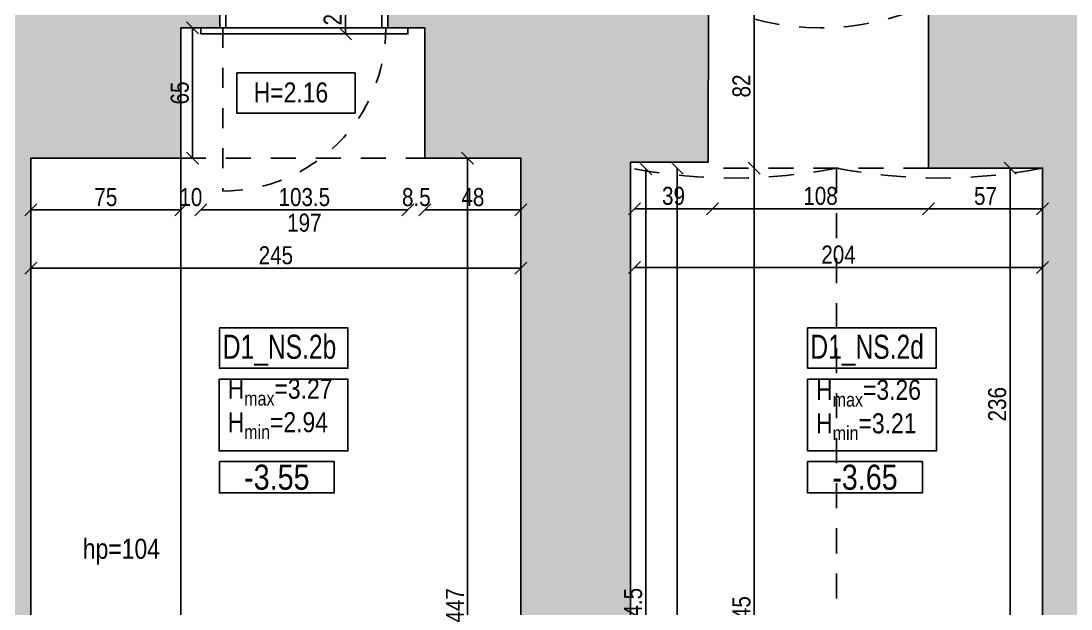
# Model space of a CAD drawing. Header units: metres. Extents: x 493 to 630, y -132 to -15.
# Drawn here: x 557.88 to 563.13, y -77.64 to -74.7 of the extents above; entities that cross this region are included whole.
import ezdxf
from ezdxf.enums import TextEntityAlignment as Align

# ---------------------------------------------------------------- set-up
doc = ezdxf.new("R2010")
doc.units = ezdxf.units.M
doc.header["$MEASUREMENT"] = 0
doc.header["$PDMODE"] = 3
doc.linetypes.add('HIDDEN', pattern=[0.375, 0.25, -0.125])
doc.linetypes.add('HIDDEN2', pattern=[0.1875, 0.125, -0.0625])
for name, color, linetype in [('a_caramida', 2, 'Continuous'), ('a_cote_100', 9, 'Continuous'), ('a_cote_50', 9, 'Continuous'), ('a_cote_nivel', 9, 'Continuous'), ('a_grinzi', 253, 'HIDDEN'), ('a_indicatii', 7, 'Continuous'), ('a_indicatii_text', 7, 'Continuous'), ('a_pereti_hasuri', 253, 'Continuous'), ('a_punctat', 40, 'HIDDEN2'), ('a_tamplarie_usi', 6, 'Continuous'), ('a_text', 7, 'Continuous'), ('a_vederi', 74, 'Continuous')]:
    doc.layers.add(name, color=color, linetype=linetype)
doc.layers.add('a_suprafete', color=7, linetype='Continuous', plot=False)
doc.styles.add('ROMANS', font='ROMANS.shx', dxfattribs={"width": 0.75})
doc.styles.get("Standard").update_dxf_attribs({"font": 'ARIALN.TTF'})
doc.styles.add('Swiss Condensed Light', font='swisscl.ttf')
doc.dimstyles.new('50 cote', dxfattribs={"dimtxt": 0.09, "dimasz": 0.06, "dimexe": 0, "dimexo": 0, "dimgap": 0.018, "dimtad": 1, "dimdec": 1, "dimlfac": 100, "dimrnd": 0.5, "dimdsep": 46, "dimtxsty": 'Standard', "dimblk": 'OBLIQUE', "dimcen": 0.00045, "dimclrd": 256, "dimclrt": 4, "dimadec": 1, "dimazin": 0, "dimtfac": 1, "dimtdec": 1, "dimtix": 1, "dimtofl": 0, "dimtmove": 0, "dimatfit": 3, "dimldrblk": 'OBLIQUE', "dimfxl": 0, "dimtolj": 1, "dimtzin": 0, "dimarcsym": 0})

# ---------------------------------------------------------------- blocks, each defined once
blk = doc.blocks.new('_Oblique')
at = {"color": 0, "linetype": 'ByBlock', "lineweight": -2}
blk.add_line((-0.5, -0.5), (0.5, 0.5), dxfattribs=at)
blk = doc.blocks.new('*D68')
at = {"layer": 'a_cote_50', "lineweight": -2, "ltscale": 0.3}
blk.add_line((561.5494, -74.6143), (561.5494, -75.4343), dxfattribs=at)
at = {"layer": 'Defpoints', "color": 0, "ltscale": 0.3}
for p in [(561.5494, -74.6143), (561.5494, -75.4343), (561.5494, -75.4343)]:
    blk.add_point(p, dxfattribs=at)
at = {"layer": 'a_cote_50', "lineweight": -2, "ltscale": 0.3, "xscale": 0.06, "yscale": 0.06, "zscale": 0.06}
for p, rotation in [((561.5494, -74.6143), 90), ((561.5494, -75.4343), 270)]:
    blk.add_blockref('_Oblique', p, dxfattribs=dict(at, rotation=rotation))
at = {"layer": 'a_cote_50', "color": 4, "ltscale": 0.3, "insert": (561.4855, -75.0243), "char_height": 0.09, "attachment_point": 5, "rotation": 90}
blk.add_mtext('\\A1;82', dxfattribs=at)
blk = doc.blocks.new('*D69')
at = {"layer": 'a_cote_50', "lineweight": -2, "ltscale": 0.3}
blk.add_line((561.5494, -75.4343), (561.5494, -79.8843), dxfattribs=at)
at = {"layer": 'Defpoints', "color": 0, "ltscale": 0.3}
for p in [(561.5494, -75.4343), (560.9305, -79.8843), (561.5494, -79.8843)]:
    blk.add_point(p, dxfattribs=at)
at = {"layer": 'a_cote_50', "lineweight": -2, "ltscale": 0.3, "xscale": 0.06, "yscale": 0.06, "zscale": 0.06}
for p, rotation in [((561.5494, -75.4343), 90), ((561.5494, -79.8843), 270)]:
    blk.add_blockref('_Oblique', p, dxfattribs=dict(at, rotation=rotation))
at = {"layer": 'a_cote_50', "color": 4, "ltscale": 0.3, "insert": (561.4857, -77.6593), "char_height": 0.09, "attachment_point": 5, "rotation": 90}
blk.add_mtext('\\A1;445', dxfattribs=at)
blk = doc.blocks.new('COTE_NIVEL_DRAFT')
at = {"layer": 'a_cote_nivel'}
blk.add_lwpolyline([(-27.5, -2.5), (27.5, -2.5), (27.5, -17.5), (-27.5, -17.5)], close=True, dxfattribs=at)
blk = doc.blocks.new('cota nivel')
at = {"layer": 'a_cote_nivel', "xscale": 1.272727272727934, "yscale": 1.272727272727934, "zscale": 1.272727272727934}
blk.add_blockref('COTE_NIVEL_DRAFT', (0, 12.73), dxfattribs=at)
at = {"layer": 'a_cote_nivel', "style": 'ROMANS', "width": 0.6}
blk.add_attdef('COTA', text='', height=15.27, dxfattribs=at).set_placement((0, 0), align=Align.MIDDLE_CENTER)
blk = doc.blocks.new('*D73')
at = {"layer": 'a_cote_50', "lineweight": -2, "ltscale": 0.3}
blk.add_line((562.4205, -75.6377), (561.3405, -75.6377), dxfattribs=at)
at = {"layer": 'Defpoints', "color": 0, "ltscale": 0.3}
for p in [(561.3405, -75.4343), (561.3405, -75.6377), (562.4205, -75.8889)]:
    blk.add_point(p, dxfattribs=at)
at = {"layer": 'a_cote_50', "lineweight": -2, "ltscale": 0.3, "xscale": 0.06, "yscale": 0.06, "zscale": 0.06, "rotation": 180}
blk.add_blockref('_Oblique', (561.3405, -75.6377), dxfattribs=at)
at = {"layer": 'a_cote_50', "lineweight": -2, "ltscale": 0.3, "xscale": 0.06, "yscale": 0.06, "zscale": 0.06}
blk.add_blockref('_Oblique', (562.4205, -75.6377), dxfattribs=at)
at = {"layer": 'a_cote_50', "color": 4, "ltscale": 0.3, "insert": (561.8805, -75.5738), "char_height": 0.09, "attachment_point": 5}
blk.add_mtext('\\A1;108', dxfattribs=at)
blk = doc.blocks.new('*D74')
at = {"layer": 'a_cote_50', "lineweight": -2, "ltscale": 0.3}
blk.add_line((561.3405, -74.4751), (560.8355, -74.4751), dxfattribs=at)
at = {"layer": 'Defpoints', "color": 0, "ltscale": 0.3}
for p in [(560.8355, -74.4751), (561.3405, -74.6143), (560.8355, -74.7263)]:
    blk.add_point(p, dxfattribs=at)
at = {"layer": 'a_cote_50', "lineweight": -2, "ltscale": 0.3, "xscale": 0.06, "yscale": 0.06, "zscale": 0.06, "rotation": 180}
blk.add_blockref('_Oblique', (560.8355, -74.4751), dxfattribs=at)
at = {"layer": 'a_cote_50', "lineweight": -2, "ltscale": 0.3, "xscale": 0.06, "yscale": 0.06, "zscale": 0.06}
blk.add_blockref('_Oblique', (561.3405, -74.4751), dxfattribs=at)
at = {"layer": 'a_cote_50', "color": 4, "ltscale": 0.3, "insert": (561.088, -74.4111), "char_height": 0.09, "attachment_point": 5}
blk.add_mtext('\\A1;50.5', dxfattribs=at)
blk = doc.blocks.new('*D75')
at = {"layer": 'a_cote_50', "lineweight": -2, "ltscale": 0.3}
blk.add_line((562.9905, -75.6377), (562.4205, -75.6377), dxfattribs=at)
at = {"layer": 'Defpoints', "color": 0, "ltscale": 0.3}
for p in [(562.4205, -75.4343), (562.9905, -75.4343), (562.4205, -75.6377)]:
    blk.add_point(p, dxfattribs=at)
at = {"layer": 'a_cote_50', "lineweight": -2, "ltscale": 0.3, "xscale": 0.06, "yscale": 0.06, "zscale": 0.06, "rotation": 180}
blk.add_blockref('_Oblique', (562.4205, -75.6377), dxfattribs=at)
at = {"layer": 'a_cote_50', "lineweight": -2, "ltscale": 0.3, "xscale": 0.06, "yscale": 0.06, "zscale": 0.06}
blk.add_blockref('_Oblique', (562.9905, -75.6377), dxfattribs=at)
at = {"layer": 'a_cote_50', "color": 4, "ltscale": 0.3, "insert": (562.7055, -75.574), "char_height": 0.09, "attachment_point": 5}
blk.add_mtext('\\A1;57', dxfattribs=at)
blk = doc.blocks.new('*D77')
at = {"layer": 'a_cote_50', "lineweight": -2, "ltscale": 0.3}
blk.add_line((561.3405, -75.6377), (560.9505, -75.6377), dxfattribs=at)
at = {"layer": 'Defpoints', "color": 0, "ltscale": 0.3}
for p in [(560.9505, -75.4343), (561.3405, -75.4343), (560.9505, -75.6377)]:
    blk.add_point(p, dxfattribs=at)
at = {"layer": 'a_cote_50', "lineweight": -2, "ltscale": 0.3, "xscale": 0.06, "yscale": 0.06, "zscale": 0.06, "rotation": 180}
blk.add_blockref('_Oblique', (560.9505, -75.6377), dxfattribs=at)
at = {"layer": 'a_cote_50', "lineweight": -2, "ltscale": 0.3, "xscale": 0.06, "yscale": 0.06, "zscale": 0.06}
blk.add_blockref('_Oblique', (561.3405, -75.6377), dxfattribs=at)
at = {"layer": 'a_cote_50', "color": 4, "ltscale": 0.3, "insert": (561.1455, -75.5738), "char_height": 0.09, "attachment_point": 5}
blk.add_mtext('\\A1;39', dxfattribs=at)
blk = doc.blocks.new('*D80')
at = {"layer": 'a_cote_50', "lineweight": -2, "ltscale": 0.3}
blk.add_line((562.9905, -75.9309), (560.9505, -75.9309), dxfattribs=at)
at = {"layer": 'Defpoints', "color": 0, "ltscale": 0.3}
for p in [(560.9505, -75.9309), (560.9505, -75.9309), (562.9905, -75.9309)]:
    blk.add_point(p, dxfattribs=at)
at = {"layer": 'a_cote_50', "lineweight": -2, "ltscale": 0.3, "xscale": 0.06, "yscale": 0.06, "zscale": 0.06, "rotation": 180}
blk.add_blockref('_Oblique', (560.9505, -75.9309), dxfattribs=at)
at = {"layer": 'a_cote_50', "lineweight": -2, "ltscale": 0.3, "xscale": 0.06, "yscale": 0.06, "zscale": 0.06}
blk.add_blockref('_Oblique', (562.9905, -75.9309), dxfattribs=at)
at = {"layer": 'a_cote_50', "color": 4, "ltscale": 0.3, "insert": (561.9705, -75.867), "char_height": 0.09, "attachment_point": 5}
blk.add_mtext('\\A1;204', dxfattribs=at)
blk = doc.blocks.new('*D81')
at = {"layer": 'a_cote_50', "lineweight": -2, "ltscale": 0.3}
blk.add_line((561.1636, -75.4343), (561.1636, -81.4346), dxfattribs=at)
at = {"layer": 'Defpoints', "color": 0, "ltscale": 0.3}
for p in [(561.3619, -75.4343), (561.1636, -81.4346), (561.3619, -81.4346)]:
    blk.add_point(p, dxfattribs=at)
at = {"layer": 'a_cote_50', "lineweight": -2, "ltscale": 0.3, "xscale": 0.06, "yscale": 0.06, "zscale": 0.06}
for p, rotation in [((561.1636, -75.4343), 90), ((561.1636, -81.4346), 270)]:
    blk.add_blockref('_Oblique', p, dxfattribs=dict(at, rotation=rotation))
at = {"layer": 'a_cote_50', "color": 4, "ltscale": 0.3, "insert": (561.0996, -78.4344), "char_height": 0.09, "attachment_point": 5, "rotation": 90}
blk.add_mtext('\\A1;600', dxfattribs=at)
blk = doc.blocks.new('*D84')
at = {"layer": 'a_cote_50', "lineweight": -2, "ltscale": 0.3}
blk.add_line((562.8282, -75.4343), (562.8282, -77.7946), dxfattribs=at)
at = {"layer": 'Defpoints', "color": 0, "ltscale": 0.3}
for p in [(562.9905, -75.4343), (562.8282, -77.7946), (562.9905, -77.7946)]:
    blk.add_point(p, dxfattribs=at)
at = {"layer": 'a_cote_50', "lineweight": -2, "ltscale": 0.3, "xscale": 0.06, "yscale": 0.06, "zscale": 0.06}
for p, rotation in [((562.8282, -75.4343), 90), ((562.8282, -77.7946), 270)]:
    blk.add_blockref('_Oblique', p, dxfattribs=dict(at, rotation=rotation))
at = {"layer": 'a_cote_50', "color": 4, "ltscale": 0.3, "insert": (562.7642, -76.6144), "char_height": 0.09, "attachment_point": 5, "rotation": 90}
blk.add_mtext('\\A1;236', dxfattribs=at)
blk = doc.blocks.new('*D90')
at = {"layer": 'a_cote_50', "lineweight": -2, "ltscale": 0.3}
blk.add_line((561.0075, -75.4381), (561.0075, -79.8843), dxfattribs=at)
at = {"layer": 'Defpoints', "color": 0, "ltscale": 0.3}
for p in [(560.9505, -75.4381), (560.9305, -79.8843), (561.0075, -79.8843)]:
    blk.add_point(p, dxfattribs=at)
at = {"layer": 'a_cote_50', "lineweight": -2, "ltscale": 0.3, "xscale": 0.06, "yscale": 0.06, "zscale": 0.06}
for p, rotation in [((561.0075, -75.4381), 90), ((561.0075, -79.8843), 270)]:
    blk.add_blockref('_Oblique', p, dxfattribs=dict(at, rotation=rotation))
at = {"layer": 'a_cote_50', "color": 4, "ltscale": 0.3, "insert": (560.9438, -77.6612), "char_height": 0.09, "attachment_point": 5, "rotation": 90}
blk.add_mtext('\\A1;444.5', dxfattribs=at)
blk = doc.blocks.new('*D221')
at = {"layer": 'a_cote_100', "lineweight": -2, "ltscale": 30}
blk.add_line((557.9322, -75.9343), (560.3822, -75.9343), dxfattribs=at)
at = {"layer": 'Defpoints', "color": 0, "ltscale": 30}
for p in [(560.3822, -75.9343), (557.9322, -79.8543), (560.3822, -79.8543)]:
    blk.add_point(p, dxfattribs=at)
at = {"layer": 'a_cote_100', "lineweight": -2, "ltscale": 30, "xscale": 0.06, "yscale": 0.06, "zscale": 0.06, "rotation": 180}
blk.add_blockref('_Oblique', (557.9322, -75.9343), dxfattribs=at)
at = {"layer": 'a_cote_100', "lineweight": -2, "ltscale": 30, "xscale": 0.06, "yscale": 0.06, "zscale": 0.06}
blk.add_blockref('_Oblique', (560.3822, -75.9343), dxfattribs=at)
at = {"layer": 'a_cote_100', "color": 4, "ltscale": 30, "insert": (559.1572, -75.8704), "char_height": 0.09, "attachment_point": 5}
blk.add_mtext('\\A1;245', dxfattribs=at)
blk = doc.blocks.new('*D222')
at = {"layer": 'a_cote_50', "lineweight": -2, "ltscale": 0.3}
blk.add_line((560.1153, -79.8543), (560.1153, -75.3843), dxfattribs=at)
at = {"layer": 'Defpoints', "color": 0, "ltscale": 0.3}
for p in [(560.1153, -75.3843), (560.3822, -75.3843), (560.3822, -79.8543)]:
    blk.add_point(p, dxfattribs=at)
at = {"layer": 'a_cote_50', "lineweight": -2, "ltscale": 0.3, "xscale": 0.06, "yscale": 0.06, "zscale": 0.06}
for p, rotation in [((560.1153, -75.3843), 90), ((560.1153, -79.8543), 270)]:
    blk.add_blockref('_Oblique', p, dxfattribs=dict(at, rotation=rotation))
at = {"layer": 'a_cote_50', "color": 4, "ltscale": 0.3, "insert": (560.0523, -77.6193), "char_height": 0.09, "attachment_point": 5, "rotation": 90}
blk.add_mtext('\\A1;447', dxfattribs=at)
blk = doc.blocks.new('*D223')
at = {"layer": 'a_cote_50', "lineweight": -2, "ltscale": 0.3}
blk.add_line((557.9322, -75.6438), (558.6822, -75.6438), dxfattribs=at)
at = {"layer": 'Defpoints', "color": 0, "ltscale": 0.3}
for p in [(557.9322, -75.3843), (558.6822, -75.3843), (558.6822, -75.6438)]:
    blk.add_point(p, dxfattribs=at)
at = {"layer": 'a_cote_50', "lineweight": -2, "ltscale": 0.3, "xscale": 0.06, "yscale": 0.06, "zscale": 0.06, "rotation": 180}
blk.add_blockref('_Oblique', (557.9322, -75.6438), dxfattribs=at)
at = {"layer": 'a_cote_50', "lineweight": -2, "ltscale": 0.3, "xscale": 0.06, "yscale": 0.06, "zscale": 0.06}
blk.add_blockref('_Oblique', (558.6822, -75.6438), dxfattribs=at)
at = {"layer": 'a_cote_50', "color": 4, "ltscale": 0.3, "insert": (558.3072, -75.58), "char_height": 0.09, "attachment_point": 5}
blk.add_mtext('\\A1;75', dxfattribs=at)
blk = doc.blocks.new('*D224')
at = {"layer": 'Defpoints', "color": 0, "ltscale": 0.3}
for p in [(558.7822, -74.7343), (558.6822, -75.3843), (558.7822, -75.6438)]:
    blk.add_point(p, dxfattribs=at)
at = {"layer": 'a_cote_50', "color": 4, "ltscale": 0.3, "insert": (558.7322, -75.5798), "char_height": 0.09, "attachment_point": 5}
blk.add_mtext('\\A1;10', dxfattribs=at)
blk = doc.blocks.new('*D225')
at = {"layer": 'a_cote_50', "lineweight": -2, "ltscale": 0.3}
blk.add_line((558.7822, -75.6438), (559.8172, -75.6438), dxfattribs=at)
at = {"layer": 'Defpoints', "color": 0, "ltscale": 0.3}
for p in [(558.7822, -74.7343), (559.8172, -74.7343), (559.8172, -75.6438)]:
    blk.add_point(p, dxfattribs=at)
at = {"layer": 'a_cote_50', "lineweight": -2, "ltscale": 0.3, "xscale": 0.06, "yscale": 0.06, "zscale": 0.06, "rotation": 180}
blk.add_blockref('_Oblique', (558.7822, -75.6438), dxfattribs=at)
at = {"layer": 'a_cote_50', "lineweight": -2, "ltscale": 0.3, "xscale": 0.06, "yscale": 0.06, "zscale": 0.06}
blk.add_blockref('_Oblique', (559.8172, -75.6438), dxfattribs=at)
at = {"layer": 'a_cote_50', "color": 4, "ltscale": 0.3, "char_height": 0.09, "attachment_point": 5}
for s, insert in [('\\A1;103.5', (559.2997, -75.5798)), ('\\A1;197', (559.2997, -75.7077))]:
    blk.add_mtext(s, dxfattribs=dict(at, insert=insert))
blk = doc.blocks.new('*D226')
at = {"layer": 'Defpoints', "color": 0, "ltscale": 0.3}
for p in [(559.8172, -74.7343), (559.9022, -75.3843), (559.9022, -75.6438)]:
    blk.add_point(p, dxfattribs=at)
at = {"layer": 'a_cote_50', "color": 4, "ltscale": 0.3, "insert": (559.8597, -75.5798), "char_height": 0.09, "attachment_point": 5}
blk.add_mtext('\\A1;8.5', dxfattribs=at)
blk = doc.blocks.new('*D227')
at = {"layer": 'a_cote_50', "lineweight": -2, "ltscale": 0.3}
blk.add_line((559.9022, -75.6438), (560.3822, -75.6438), dxfattribs=at)
at = {"layer": 'Defpoints', "color": 0, "ltscale": 0.3}
for p in [(559.9022, -75.3843), (560.3822, -75.3843), (560.3822, -75.6438)]:
    blk.add_point(p, dxfattribs=at)
at = {"layer": 'a_cote_50', "lineweight": -2, "ltscale": 0.3, "xscale": 0.06, "yscale": 0.06, "zscale": 0.06, "rotation": 180}
blk.add_blockref('_Oblique', (559.9022, -75.6438), dxfattribs=at)
at = {"layer": 'a_cote_50', "lineweight": -2, "ltscale": 0.3, "xscale": 0.06, "yscale": 0.06, "zscale": 0.06}
blk.add_blockref('_Oblique', (560.3822, -75.6438), dxfattribs=at)
at = {"layer": 'a_cote_50', "color": 4, "ltscale": 0.3, "insert": (560.1422, -75.5798), "char_height": 0.09, "attachment_point": 5}
blk.add_mtext('\\A1;48', dxfattribs=at)
blk = doc.blocks.new('*D228')
at = {"layer": 'a_cote_50', "lineweight": -2, "ltscale": 0.3}
blk.add_line((558.741, -75.3843), (558.741, -74.7343), dxfattribs=at)
at = {"layer": 'Defpoints', "color": 0, "ltscale": 0.3}
for p in [(558.6822, -74.7343), (558.741, -74.7343), (558.6822, -75.3843)]:
    blk.add_point(p, dxfattribs=at)
at = {"layer": 'a_cote_50', "lineweight": -2, "ltscale": 0.3, "xscale": 0.06, "yscale": 0.06, "zscale": 0.06}
for p, rotation in [((558.741, -74.7343), 90), ((558.741, -75.3843), 270)]:
    blk.add_blockref('_Oblique', p, dxfattribs=dict(at, rotation=rotation))
at = {"layer": 'a_cote_50', "color": 4, "ltscale": 0.3, "insert": (558.6771, -75.0593), "char_height": 0.09, "attachment_point": 5, "rotation": 90}
blk.add_mtext('\\A1;65', dxfattribs=at)
blk = doc.blocks.new('*D220')
at = {"layer": 'a_cote_50', "lineweight": -2, "ltscale": 0.3}
blk.add_line((559.5056, -74.5643), (559.5056, -74.7643), dxfattribs=at)
at = {"layer": 'Defpoints', "color": 0, "ltscale": 0.3}
for p in [(559.687, -74.5643), (559.5056, -74.7643), (559.687, -74.7643)]:
    blk.add_point(p, dxfattribs=at)
at = {"layer": 'a_cote_50', "lineweight": -2, "ltscale": 0.3, "xscale": 0.06, "yscale": 0.06, "zscale": 0.06}
for p, rotation in [((559.5056, -74.5643), 90), ((559.5056, -74.7643), 270)]:
    blk.add_blockref('_Oblique', p, dxfattribs=dict(at, rotation=rotation))
at = {"layer": 'a_cote_50', "color": 4, "ltscale": 0.3, "insert": (559.4417, -74.6643), "char_height": 0.09, "attachment_point": 5, "rotation": 90}
blk.add_mtext('\\A1;20', dxfattribs=at)

msp = doc.modelspace()

# ---------------------------------------------------------------- hatches: boundary and pattern name
at = {"layer": 'a_pereti_hasuri', "ltscale": 0.3}
h = msp.add_hatch(dxfattribs=at)
h.set_pattern_fill('ANSI33', color=256, scale=0.25, style=0)
h.set_pattern_definition([(45, (-4876.954644, 8292.469365), (-0.04419417382, 0.04419417382), []), (45, (-4876.91045, 8292.469365), (-0.04419417382, 0.04419417382), [0.03125, -0.015625])])
edge = h.paths.add_edge_path()
edge.add_line((553.5851, -64.0309), (553.5851, -64.8596))
edge.add_line((553.5851, -64.8596), (554.0851, -64.8596))
edge.add_line((554.0851, -64.8596), (554.0851, -64.4396))
edge.add_line((554.0851, -64.4396), (558.4151, -64.4396))
edge.add_line((558.4151, -64.4396), (558.4151, -65.8896))
edge.add_line((558.4151, -65.8896), (560.1551, -65.8896))
edge.add_line((560.1551, -65.8896), (560.1551, -71.7996))
edge.add_line((560.1551, -71.7996), (557.2551, -71.7996))
edge.add_line((557.2551, -71.7996), (557.2551, -72.5796))
edge.add_line((557.2551, -72.5796), (556.7551, -72.5796))
edge.add_line((556.7551, -72.5796), (556.7551, -73.0496))
edge.add_line((556.7551, -73.0496), (557.3251, -73.0496))
edge.add_line((557.3251, -73.0496), (557.3251, -73.2496))
edge.add_line((557.3251, -73.2496), (557.8251, -73.2496))
edge.add_line((557.8251, -73.2496), (557.8251, -74.3996))
edge.add_line((557.8251, -74.3996), (557.3251, -74.3996))
edge.add_line((557.3251, -74.3996), (557.3251, -78.5696))
edge.add_line((557.3251, -78.5696), (556.5351, -78.5696))
edge.add_line((556.5351, -78.5696), (556.5351, -79.5396))
edge.add_line((556.5351, -79.5396), (556.3651, -79.5396))
edge.add_line((556.3651, -79.5396), (556.3651, -79.9896))
edge.add_line((556.3651, -79.9896), (554.8351, -79.9896))
edge.add_line((554.8351, -79.9896), (554.8351, -79.5396))
edge.add_line((554.8351, -79.5396), (554.1851, -79.5396))
edge.add_line((554.1851, -79.5396), (554.1851, -78.8996))
edge.add_line((554.1851, -78.8996), (553.7851, -78.8996))
edge.add_line((553.7851, -78.8996), (553.7851, -79.3896))
edge.add_line((553.7851, -79.3896), (553.7853, -80.4846))
edge.add_line((553.7853, -80.4846), (554.2605, -80.4846))
edge.add_line((554.2605, -80.4846), (554.2605, -80.1046))
edge.add_line((554.2605, -80.1046), (560.5705, -80.1046))
edge.add_line((560.5705, -80.1046), (560.5705, -80.0946))
edge.add_line((560.5705, -80.0946), (560.6605, -80.0946))
edge.add_line((560.6605, -80.0946), (560.9305, -79.8546))
edge.add_line((560.9305, -79.8546), (560.9305, -75.4046))
edge.add_line((560.9305, -75.4046), (561.3189, -75.4046))
edge.add_line((561.3189, -75.4046), (561.3205, -74.5846))
edge.add_line((561.3205, -74.5846), (560.8355, -74.5846))
edge.add_line((560.8355, -74.5846), (560.8355, -73.9843))
edge.add_line((560.8355, -73.9843), (560.5922, -73.9843))
edge.add_line((560.5922, -73.9843), (560.5922, -74.0643))
edge.add_line((560.5922, -74.0643), (560.1022, -74.0643))
edge.add_line((560.1022, -74.0643), (560.1022, -74.5943))
edge.add_line((560.1022, -74.5943), (559.7172, -74.5943))
edge.add_line((559.7172, -74.5943), (559.7172, -74.7343))
edge.add_line((559.7172, -74.7343), (559.9022, -74.7343))
edge.add_line((559.9022, -74.7343), (559.9022, -75.3843))
edge.add_line((559.9022, -75.3843), (560.3822, -75.3843))
edge.add_line((560.3822, -75.3843), (560.3822, -79.8543))
edge.add_line((560.3822, -79.8543), (557.9322, -79.8543))
edge.add_line((557.9322, -79.8543), (557.9322, -75.3843))
edge.add_line((557.9322, -75.3843), (558.6822, -75.3843))
edge.add_line((558.6822, -75.3843), (558.6822, -74.7343))
edge.add_line((558.6822, -74.7343), (558.8772, -74.7343))
edge.add_line((558.8772, -74.7343), (558.8772, -74.5943))
edge.add_line((558.8772, -74.5943), (557.8972, -74.5943))
edge.add_line((557.8972, -74.5943), (557.8972, -72.4143))
edge.add_line((557.8972, -72.4143), (558.4263, -72.4143))
edge.add_line((558.4263, -72.4143), (558.4263, -72.2143))
edge.add_line((558.4263, -72.2143), (559.6263, -72.2143))
edge.add_line((559.6263, -72.2143), (559.6262, -72.4157))
edge.add_line((559.6262, -72.4157), (559.9886, -72.4143))
edge.add_line((559.9886, -72.4143), (560.1072, -72.7643))
edge.add_line((560.1072, -72.7643), (560.1072, -72.9543))
edge.add_line((560.1072, -72.9543), (560.5922, -72.9543))
edge.add_line((560.5922, -72.9543), (560.5922, -73.0343))
edge.add_line((560.5922, -73.0343), (560.8355, -73.0343))
edge.add_line((560.8355, -73.0343), (560.8355, -72.7243))
edge.add_line((560.8355, -72.7243), (562.8755, -72.7243))
edge.add_line((562.8755, -72.7243), (562.8755, -74.6143))
edge.add_line((562.8755, -74.6143), (562.4205, -74.6143))
edge.add_line((562.4205, -74.6143), (562.4205, -75.4343))
edge.add_line((562.4205, -75.4343), (562.9905, -75.4343))
edge.add_line((562.9905, -75.4343), (562.9905, -77.9346))
edge.add_line((562.9905, -77.9346), (563.3205, -77.9346))
edge.add_line((563.3205, -77.9346), (563.3205, -75.4543))
edge.add_line((563.3205, -75.4543), (564.3507, -75.4543))
edge.add_line((564.3507, -75.4543), (564.3507, -74.9543))
edge.add_arc((564.8611, -76.0494), 1.2082, 63.4858, 114.9902, ccw=False)
edge.add_line((565.4005, -74.9682), (565.4005, -75.4543))
edge.add_line((565.4005, -75.4543), (570.1405, -75.4543))
edge.add_line((570.1405, -75.4543), (570.1405, -77.0396))
edge.add_line((570.1405, -77.0396), (570.8655, -77.0396))
edge.add_line((570.8655, -77.0396), (570.8655, -74.7411))
edge.add_line((570.8655, -74.7411), (570.6253, -74.7411))
edge.add_line((570.6253, -74.7411), (570.6253, -73.8333))
edge.add_line((570.6253, -73.8333), (569.7451, -73.8333))
edge.add_line((569.7451, -73.8333), (569.7451, -74.5033))
edge.add_line((569.7451, -74.5033), (563.8051, -74.5033))
edge.add_line((563.8051, -74.5033), (563.8051, -70.1633))
edge.add_line((563.8051, -70.1633), (562.9151, -70.1633))
edge.add_line((562.9151, -70.1633), (562.9151, -70.1933))
edge.add_line((562.9151, -70.1933), (562.9151, -72.3733))
edge.add_line((562.9151, -72.3733), (560.8151, -72.3733))
edge.add_line((560.8151, -72.3733), (560.8151, -70.2533))
edge.add_line((560.8151, -70.2533), (560.8151, -63.7033))
edge.add_line((560.8151, -63.7033), (561.1751, -63.7033))
edge.add_line((561.1751, -63.7033), (561.1751, -63.3461))
edge.add_line((561.1751, -63.3461), (560.7751, -63.3461))
edge.add_line((560.7751, -63.3461), (560.7751, -63.0761))
edge.add_line((560.7751, -63.0761), (560.1051, -63.0761))
edge.add_line((560.1051, -63.0761), (560.1051, -63.5161))
edge.add_line((560.1051, -63.5161), (552.9251, -63.5161))
edge.add_line((552.9251, -63.5161), (552.9251, -62.9761))
edge.add_line((552.9251, -62.9761), (552.4201, -62.9761))
edge.add_line((552.4201, -62.9761), (552.4276, -64.0296))
edge.add_line((552.4276, -64.0296), (553.5851, -64.0296))

# ---------------------------------------------------------------- linework, layer by layer
at = {"layer": 'a_caramida', "ltscale": 0.3}
msp.add_lwpolyline([(562.4205, -74.6143), (562.4205, -75.4343), (562.9905, -75.4343), (562.9905, -77.9346), (563.3205, -77.9346), (563.3205, -75.4543), (564.3507, -75.4543), (564.3507, -74.9543, -0.228592), (565.4005, -74.9682), (565.4005, -75.4543), (570.1405, -75.4543), (570.1405, -77.0396), (570.8655, -77.0396), (570.8655, -74.7411), (570.6253, -74.7411), (570.6253, -73.8333)], format="xyb", dxfattribs=at)
for points in [[(554.2605, -80.1046), (560.5705, -80.1046), (560.5705, -80.1046), (560.5705, -80.0946), (560.6605, -80.0946), (560.6605, -80.0946), (560.9305, -79.8546), (560.9305, -75.4046), (561.3189, -75.4046), (561.3205, -74.5846)], [(559.7172, -74.5943), (559.7172, -74.7343), (559.9022, -74.7343), (559.9022, -75.3843), (559.9022, -75.3843), (560.3822, -75.3843), (560.3822, -79.8543), (557.9322, -79.8543), (557.9322, -75.3843), (557.9322, -75.3843), (558.6822, -75.3843), (558.6822, -74.7343), (558.8772, -74.7343), (558.8772, -74.5943)]]:
    msp.add_lwpolyline(points, dxfattribs=at)
at = {"layer": 'a_grinzi', "ltscale": 0.5}
for p, q in [((558.6822, -75.3843), (559.9022, -75.3843)), ((562.4205, -75.4343), (561.3205, -75.4343)), ((561.9605, -75.4343), (561.9605, -81.4346))]:
    msp.add_line(p, q, dxfattribs=at)
for centre, radius, start, end in [((561.8805, -73.4597), 1.2746, 244.9345, 295.0655), ((561.4455, -72.807), 2.6773, 259.3452, 281.0906), ((562.4755, -72.807), 2.6773, 258.9094, 281.0906)]:
    msp.add_arc(centre, radius, start, end, dxfattribs=at)
at = {"layer": 'a_punctat', "ltscale": 0.5}
msp.add_lwpolyline([(558.8922, -74.7343), (558.8922, -75.5493, 0.414214), (559.7072, -74.7343)], format="xyb", dxfattribs=at)
at = {"layer": 'a_suprafete', "ltscale": 0.3}
msp.add_lwpolyline([(561.3205, -74.5846), (561.3189, -75.4046), (560.9305, -75.4046), (560.9305, -79.8546), (560.6605, -80.0946), (560.5705, -80.0946), (560.5705, -81.4346), (561.2805, -81.4346), (561.2805, -82.2746), (562.6805, -82.2346), (562.6805, -81.4346), (562.9905, -81.4346), (562.9905, -79.0746), (562.9605, -79.0746), (562.9605, -77.7946), (562.9905, -77.7946), (562.9905, -75.4343), (562.4205, -75.4343), (562.4205, -74.6143)], dxfattribs=at)
msp.add_lwpolyline([(559.9022, -74.7343), (558.6822, -74.7343), (558.6822, -75.3843), (557.9322, -75.3843), (557.9322, -79.8543), (560.3822, -79.8543), (560.3822, -75.3843), (559.9022, -75.3843)], close=True, dxfattribs=at)
at = {"layer": 'a_tamplarie_usi', "ltscale": 0.3}
for points in [[(558.9075, -74.5643), (558.9075, -74.7343), (558.8922, -74.7343), (558.8922, -74.7643), (558.7822, -74.7643), (558.7822, -74.7343), (558.8772, -74.7343), (558.8772, -74.5943), (558.7572, -74.5943), (558.7572, -74.5643)], [(559.687, -74.5643), (559.687, -74.7343), (559.7072, -74.7343), (559.7072, -74.7643), (559.8172, -74.7643), (559.8172, -74.7343), (559.7172, -74.7343), (559.7172, -74.5943), (559.8372, -74.5943), (559.8372, -74.5643)]]:
    msp.add_lwpolyline(points, close=True, dxfattribs=at)
at = {"layer": 'a_text'}
for points in [[(558.9617, -74.9587), (559.5531, -74.9587), (559.5531, -75.16), (558.9617, -75.16)], [(558.8752, -76.2333), (559.5179, -76.2333), (559.5179, -76.4346), (558.8752, -76.4346)], [(561.8158, -76.2333), (562.4585, -76.2333), (562.4585, -76.4346), (561.8158, -76.4346)], [(558.8732, -76.4883), (559.5179, -76.4883), (559.5179, -76.8476), (558.8732, -76.8476)], [(561.8158, -76.4883), (562.4605, -76.4883), (562.4605, -76.8476), (561.8158, -76.8476)]]:
    msp.add_lwpolyline(points, close=True, dxfattribs=at)
at = {"layer": 'a_vederi', "ltscale": 0.3}
for points in [[(559.7072, -74.7343), (559.7072, -74.7643), (558.8922, -74.7643), (558.8922, -74.7343)], [(558.6822, -75.3843), (558.6822, -79.8543)]]:
    msp.add_lwpolyline(points, dxfattribs=at)

# ---------------------------------------------------------------- block references
at = {"layer": 'a_indicatii'}
ref = msp.add_blockref('cota nivel', (559.1622, -76.979), dxfattribs=dict(at, xscale=0.008200420351329285, yscale=0.008200420351329285, zscale=0.008200420351329285))
ref.add_attrib('COTA', '-3.55', dxfattribs={"layer": 'a_cote_nivel', "height": 0.12524}).set_placement((559.1622, -76.979), align=Align.MIDDLE_CENTER)
ref = msp.add_blockref('cota nivel', (562.1028, -76.979), dxfattribs=dict(at, xscale=0.008200420351329285, yscale=0.008200420351329285, zscale=0.008200420351329285))
ref.add_attrib('COTA', '-3.65', dxfattribs={"layer": 'a_cote_nivel', "height": 0.12524}).set_placement((562.1028, -76.979), align=Align.MIDDLE_CENTER)

# ---------------------------------------------------------------- texts
at = {"layer": 'a_indicatii_text', "linetype": 'Continuous', "style": 'Swiss Condensed Light'}
for s, p in [('D1_NS.2b', (558.8919, -76.3872)), ('D1_NS.2d', (561.8298, -76.3872))]:
    msp.add_text(s, height=0.12, dxfattribs=at).set_placement(p)
at = {"layer": 'a_text', "char_height": 0.1, "width": 1.87247, "attachment_point": 7}
for s, insert in [('\\A1;H=2.16', (559.0465, -75.108)), ('\\A1;H{\\H0.7x;\\S^ max;}=3.27\\PH{\\H0.7x;\\S^ min;}=2.94', (558.9162, -76.7881)), ('\\A1;H{\\H0.7x;\\S^ max;}=3.26\\PH{\\H0.7x;\\S^ min;}=3.21', (561.8587, -76.7937)), ('hp=104', (558.1923, -77.4165))]:
    msp.add_mtext(s, dxfattribs=dict(at, insert=insert))

# ---------------------------------------------------------------- dimensions: what is measured, and where the dimension line sits
at = {"layer": 'a_cote_100', "ltscale": 30}
dim = msp.add_linear_dim(base=(560.3822, -75.9343), p1=(557.9322, -79.8543), p2=(560.3822, -79.8543), dimstyle='50 cote', dxfattribs=at)
dim.commit()
dim.dimension.update_dxf_attribs({"geometry": '*D221', "text_midpoint": (559.1572, -75.9343), "dimtype": 128})
at = {"layer": 'a_cote_50', "ltscale": 0.3}
for base, p1, p2, angle, picture, middle in [((560.8355, -74.4751), (561.3405, -74.6143), (560.8355, -74.7263), 180, '*D74', (561.088, -74.4111)), ((560.9505, -75.6377), (561.3405, -75.4343), (560.9505, -75.4343), 180, '*D77', (561.1455, -75.5738)), ((561.5494, -79.8843), (561.5494, -75.4343), (560.9305, -79.8843), 270, '*D69', (561.4857, -77.6593)), ((561.3405, -75.6377), (562.4205, -75.8889), (561.3405, -75.4343), 180, '*D73', (561.8805, -75.5738))]:
    dim = msp.add_linear_dim(base=base, p1=p1, p2=p2, angle=angle, dimstyle='50 cote', override={"dimtmove": 1}, dxfattribs=at)
    dim.commit()
    dim.dimension.update_dxf_attribs({"geometry": picture, "text_midpoint": middle})
for base, p1, p2, angle, picture, middle in [((559.5056, -74.7643), (559.687, -74.5643), (559.687, -74.7643), 270, '*D220', (559.4417, -74.6643)), ((561.5494, -75.4343), (561.5494, -74.6143), (561.5494, -75.4343), 270, '*D68', (561.4855, -75.0243)), ((560.1153, -75.3843), (560.3822, -79.8543), (560.3822, -75.3843), 90, '*D222', (560.0523, -77.6193)), ((561.0075, -79.8843), (560.9505, -75.4381), (560.9305, -79.8843), 270, '*D90', (560.9438, -77.6612)), ((561.1636, -81.4346), (561.3619, -75.4343), (561.3619, -81.4346), 270, '*D81', (561.0996, -78.4344)), ((562.4205, -75.6377), (562.9905, -75.4343), (562.4205, -75.4343), 180, '*D75', (562.7055, -75.574)), ((562.8282, -77.7946), (562.9905, -75.4343), (562.9905, -77.7946), 270, '*D84', (562.7642, -76.6144)), ((560.9505, -75.9309), (562.9905, -75.9309), (560.9505, -75.9309), 180, '*D80', (561.9705, -75.867))]:
    dim = msp.add_linear_dim(base=base, p1=p1, p2=p2, angle=angle, dimstyle='50 cote', dxfattribs=at)
    dim.commit()
    dim.dimension.update_dxf_attribs({"geometry": picture, "text_midpoint": middle})
dim = msp.add_linear_dim(base=(558.741, -74.7343), p1=(558.6822, -75.3843), p2=(558.6822, -74.7343), angle=90, dimstyle='50 cote', dxfattribs=at)
dim.commit()
dim.dimension.update_dxf_attribs({"geometry": '*D228', "text_midpoint": (558.741, -75.0593), "dimtype": 128})
for base, p1, p2, picture, middle in [((558.7822, -75.6438), (558.6822, -75.3843), (558.7822, -74.7343), '*D224', (558.7322, -75.5798)), ((559.9022, -75.6438), (559.8172, -74.7343), (559.9022, -75.3843), '*D226', (559.8597, -75.5798)), ((560.3822, -75.6438), (559.9022, -75.3843), (560.3822, -75.3843), '*D227', (560.1422, -75.5798))]:
    dim = msp.add_linear_dim(base=base, p1=p1, p2=p2, dimstyle='50 cote', override={"dimtmove": 1}, dxfattribs=at)
    dim.commit()
    dim.dimension.update_dxf_attribs({"geometry": picture, "text_midpoint": middle})
dim = msp.add_linear_dim(base=(559.8172, -75.6438), p1=(558.7822, -74.7343), p2=(559.8172, -74.7343), text='<>\\X197', dimstyle='50 cote', override={"dimtmove": 1}, dxfattribs=at)
dim.commit()
dim.dimension.update_dxf_attribs({"geometry": '*D225', "text_midpoint": (559.2997, -75.6438)})
dim = msp.add_linear_dim(base=(558.6822, -75.6438), p1=(557.9322, -75.3843), p2=(558.6822, -75.3843), dimstyle='50 cote', dxfattribs=at)
dim.commit()
dim.dimension.update_dxf_attribs({"geometry": '*D223', "text_midpoint": (558.3072, -75.58)})

doc.saveas('drawing.dxf')
